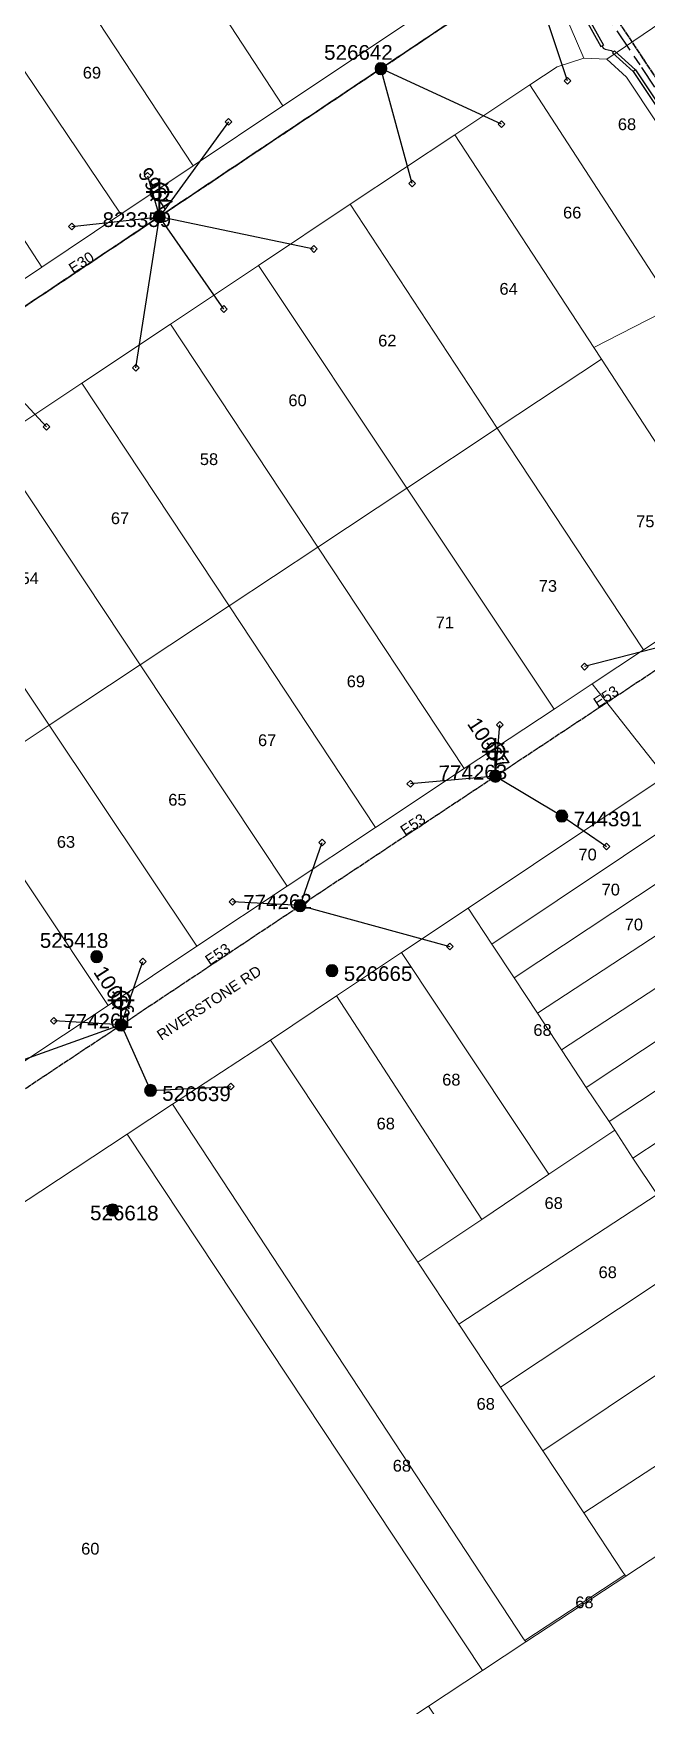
# Model space of a CAD drawing. Header units: metres. Extents: x 302064 to 304096, y 6268242 to 6271990.
# Drawn here: x 302520.4 to 302624.7, y 6270751.9 to 6271036.3 of the extents above; entities that cross this region are included whole.
import ezdxf
from ezdxf.enums import TextEntityAlignment as Align

# ---------------------------------------------------------------- set-up
doc = ezdxf.new("R2010")
doc.units = ezdxf.units.M
doc.linetypes.add('Cable Exist OH', pattern=[1, 1, 0])
doc.linetypes.add('Cable Exist UG', pattern=[8.2, 4, -1.2, 1.8, -1.2])
doc.layers.get('0').update_dxf_attribs({"color": 6})
for name, color, linetype in [('_User Miscellaneous12', 7, 'Continuous'), ('_User_LV_Exist', 7, 'Continuous'), ('Duct_SP_EXT', 7, 'Continuous'), ('Equip_SP_SL_EXT', 7, 'Continuous'), ('Mains_HV_EXT', 1, 'Continuous'), ('Mains_LV_EXT', 5, 'Continuous'), ('Mains_SL_EXT', 3, 'Continuous'), ('Services_SP_EXT', 7, 'Continuous'), ('SupportsOH_SP_TR_HV_LV_SL_EXT', 7, 'Continuous'), ('Trench_SP_EXT', 7, 'Continuous')]:
    doc.layers.add(name, color=color, linetype=linetype)
doc.layers.add('Cadastre Land Parcels_SP_EXT', color=7, linetype='Continuous', lineweight=5)
doc.layers.add('Cadastre Roads_SP_EXT', color=9, linetype='Continuous', lineweight=5)
doc.styles.add('iecARIAL', font='arial.ttf', dxfattribs={"height": 2})
doc.styles.add('POLE_LABEL', font='arial.ttf')
doc.styles.get("Standard").update_dxf_attribs({"font": 'arial.ttf'})

# ---------------------------------------------------------------- blocks, each defined once
blk = doc.blocks.new('SL_LANTERN_EXT')
at = {"lineweight": 40}
for p, q in [((0, 1.97), (0, 6.47)), ((-2.25, 4.22), (2.25, 4.22)), ((-1.46, 5.68), (-1.06, 5.28)), ((-1.46, 2.76), (-1.06, 3.16)), ((1.46, 5.68), (1.06, 5.28)), ((1.46, 2.76), (1.06, 3.16)), ((0, 0), (0, 2.72))]:
    blk.add_line(p, q, dxfattribs=at)
blk.add_circle((0, 4.22), 1.5, dxfattribs=at)
at = {"style": 'iecARIAL', "flags": 8}
blk.add_attdef('ASSET_NUM', (1.5, 1.5), '', height=2.5, dxfattribs=at)
for tag, p, height, flags in [('OPERATING_VOLTAGE', (0.98, -1.65), 0.2, 9), ('ORIENTATION', (0.98, -1.85), 0.2, 9), ('OWNED_BY', (0.98, -2.05), 0.2, 9), ('STATE', (0.98, -2.25), 0.2, 9), ('CONSTRUCTED_VOLTAGE', (0.98, -0.65), 0.2, 9), ('CONTROL_TYPE', (0.98, -0.85), 0.2, 9), ('LANTERN_PURPOSE', (0.98, -1.05), 0.2, 9), ('LANTERN_TYPE', (0.98, -1.25), 0.2, 9), ('NO_PHASES', (0.98, -1.45), 0.2, 9), ('USAGE', (0.98, -2.45), 0.2, 9), ('CEXIST', (0.98, -2.65), 0.2, 9), ('CNEW', (0.98, -2.85), 0.2, 9), ('LNUMBER', (2.18, -3.25), 2.5, 8), ('CNUMBER', (0.98, -3.05), 0.2, 9), ('CREMOVE', (0.98, -3.25), 0.2, 9), ('CREPLACE', (0.98, -3.45), 0.2, 9), ('LKINGHEIGHT', (0.98, -3.65), 0.2, 9), ('LBRACKET', (0.98, -3.85), 0.2, 9), ('LBRACKETVOCAB', (0.98, -4.05), 0.2, 9), ('LCATEGORY', (0.98, -4.25), 0.2, 9), ('LCHARGE1', (0.98, -4.45), 0.2, 9), ('LCHARGE1PERCENT', (0.98, -4.65), 0.2, 9), ('LCHARGE2', (0.98, -4.85), 0.2, 9), ('LCHARGE2PERCENT', (0.98, -5.05), 0.2, 9), ('LCHARGE3', (0.98, -5.25), 0.2, 9), ('LCHARGE3PERCENT', (0.98, -5.45), 0.2, 9), ('LEXIST', (0.98, -5.65), 0.2, 9), ('LLAMP', (0.98, -5.85), 0.2, 9), ('LLAMPVOCAB', (0.98, -6.05), 0.2, 9), ('LMAST', (0.98, -6.25), 0.2, 9), ('LMASTVOCAB', (0.98, -6.45), 0.2, 9), ('LNEW', (0.98, -6.65), 0.2, 9), ('LANTNUMBER', (0.98, -6.85), 0.2, 9), ('LOUTREACH', (0.98, -7.25), 0.2, 9), ('LOUTREACHVOCAB', (0.98, -7.45), 0.2, 9), ('LRATECODE', (0.98, -7.65), 0.2, 9), ('LREMOVE', (0.98, -7.85), 0.2, 9), ('LREPLACE', (0.98, -8.05), 0.2, 9), ('LTYPE', (0.98, -8.25), 0.2, 9), ('LTYPEVOCAB', (0.98, -8.45), 0.2, 9), ('LEGEND', (0.98, -8.65), 0.2, 9), ('STREETNAME', (0.98, -9.25), 0.2, 9), ('SUBURB', (0.98, -9.45), 0.2, 1), ('LOCATION', (0.98, -8.85), 0.2, 9), ('NOTES', (0.98, -9.05), 0.2, 9)]:
    blk.add_attdef(tag, p, '', height=height, dxfattribs=dict(flags=flags))
blk = doc.blocks.new('CCP_EXT')
blk.add_wipeout([(0, 0.57), (0.57, 0), (0, -0.57), (-0.57, 0)])
blk.add_lwpolyline([(-0.57, 0), (0, 0.57), (0.57, 0), (0, -0.57), (-0.57, 0)])
at = {"flags": 1}
blk.add_attdef('Z', (0, 0), '', height=0.2, dxfattribs=at)
at = {"flags": 9}
for tag, p in [('CCP_TYPE', (0, 0)), ('CONSTRUCTED_VOLTAGE', (0, -0.2)), ('OPERATING_VOLTAGE', (0, -0.6)), ('ORIENTATION', (0, -0.8)), ('OWNED_BY', (0, -1)), ('STATE', (0, -1.8)), ('NO_PHASES', (0, -0.4)), ('USAGE', (0, -1.2)), ('LEGEND', (0, -1.4)), ('LIFE_SUPPORT', (0, -1.6)), ('NOTES', (0, -2))]:
    blk.add_attdef(tag, text='', height=0.2, dxfattribs=at).set_placement(p, align=Align.MIDDLE_LEFT)
blk = doc.blocks.new('POLE_EXT')
blk.add_hatch(color=256).paths.add_polyline_path([(-1, 0, 1), (1, 0, 1)])
blk.add_lwpolyline([(-1, 0, 1), (1, 0, 1)], format="xyb", close=True)
for tag, height, flags, p in [('pNumber', 2.5, 8, (-17.84, 2.07)), ('OWNED_BY', 0.2, 9, (1.35, -0.4)), ('SPECIAL_USE', 0.2, 9, (1.35, -0.8)), ('STATE', 0.2, 9, (1.35, -1)), ('cLV', 0.2, 9, (1.35, -1.4)), ('hDepth', 0.2, 9, (1.35, -1.6)), ('hDia', 0.2, 9, (1.35, -1.8)), ('cHV', 0.2, 9, (1.35, -2)), ('PARENT', 0.2, 9, (1.35, -0.6)), ('USAGE', 0.2, 9, (1.35, -1.2)), ('LBRACKET', 0.2, 9, (1.35, -2.2)), ('LExisting', 0.2, 9, (1.35, -2.4)), ('LANTNUMBER', 0.2, 9, (1.35, -2.6)), ('LOther', 0.2, 9, (1.35, -2.8)), ('cLinedev', 0.2, 9, (1.35, -3.4)), ('pExisting', 0.2, 9, (1.35, -3.8)), ('pFooting', 0.2, 9, (1.35, -4.4)), ('pNew', 0.2, 9, (1.35, -4.6)), ('pRelocate', 0.2, 9, (1.35, -5)), ('pRemove', 0.2, 9, (1.35, -5.2)), ('pReplace', 0.2, 9, (1.35, -5.4)), ('pStay', 0.2, 9, (1.35, -5.6)), ('LRemove', 0.2, 9, (1.35, -3)), ('LEGEND', 0.2, 9, (1.35, -3.2)), ('LOCATION', 0.2, 9, (1.35, -3.6)), ('PFNUMBER', 0.2, 9, (1.35, -4)), ('NEWPFNUMBER', 0.2, 9, (1.35, -4.2)), ('pType', 0.2, 9, (1.35, -5.8)), ('cspan', 0.2, 9, (1.35, -6)), ('STREETNAME', 0.2, 9, (1.35, -6.2)), ('SUBURB', 0.2, 9, (1.35, -6.4)), ('OPERATED_BY', 0.2, 9, (1.36, -7.01)), ('NOTES', 0.2, 9, (1.35, -6.6)), ('MAINTAINED_BY', 0.2, 9, (1.36, -6.81))]:
    blk.add_attdef(tag, text='', height=height, dxfattribs=dict(flags=flags)).set_placement(p, align=Align.MIDDLE_LEFT)
at = {"style": 'POLE_LABEL'}
for tag, height, flags, p in [('ASSET_NUM', 2.5, 8, (2, 2)), ('STRUCTURE_PLANT_NUMBER', 0.2, 9, (1.35, 0.03)), ('STREET_CODE', 0.2, 9, (1.35, -0.2))]:
    blk.add_attdef(tag, text='', height=height, dxfattribs=dict(at, flags=flags)).set_placement(p, align=Align.MIDDLE_LEFT)
at = {"flags": 1}
blk.add_attdef('Z', (1.35, -7.33), '', height=0.2, dxfattribs=at)

msp = doc.modelspace()

# ---------------------------------------------------------------- linework, layer by layer
at = {"layer": '_User Miscellaneous12'}
for p, q in [((302607.0756, 6271051.7875), (302616.8912, 6271034.0587)), ((302607.4956, 6271052.02), (302617.3111, 6271034.2912)), ((302617.3111, 6271034.2912), (302617.1011, 6271034.175)), ((302616.8912, 6271034.0587), (302617.1011, 6271034.175)), ((302618.891, 6271032.973), (302619.0519, 6271033.1511)), ((302618.891, 6271032.973), (302622.3871, 6271029.8132)), ((302619.2128, 6271033.3291), (302619.0519, 6271033.1511)), ((302619.2128, 6271033.3291), (302622.7536, 6271030.1289)), ((302622.3871, 6271029.8132), (302622.5704, 6271029.971)), ((302622.3871, 6271029.8132), (302642.885, 6270998.9316)), ((302622.7536, 6271030.1289), (302622.5704, 6271029.971)), ((302622.7536, 6271030.1289), (302643.2851, 6270999.1968))]:
    msp.add_line(p, q, dxfattribs=at)
at = {"layer": '_User_LV_Exist', "linetype": 'Cable Exist OH'}
msp.add_lwpolyline([(302604.881, 6271047.317), (302579.5, 6271030.315)], dxfattribs=at)
at = {"layer": 'Cadastre Land Parcels_SP_EXT', "linetype": 'Continuous'}
for points in [[(302599.176, 6271061.714), (302595.674, 6271067.118), (302552.958, 6271039.073), (302562.823, 6271023.998), (302605.278, 6271052.299), (302599.176, 6271061.714)], [(302543.356, 6271053.678), (302537.898, 6271062.071), (302522.584, 6271051.835), (302547.589, 6271013.776), (302562.823, 6271023.998), (302552.958, 6271039.073), (302543.356, 6271053.678)], [(302547.589, 6271013.776), (302522.584, 6271051.835), (302509.843, 6271043.319), (302535.264, 6271005.534), (302547.589, 6271013.776)], [(302535.264, 6271005.534), (302509.843, 6271043.319), (302507.486, 6271041.742), (302497.04, 6271034.735), (302521.835, 6270996.572), (302535.264, 6271005.534)], [(302508.984, 6270988.007), (302521.835, 6270996.572), (302497.04, 6271034.735), (302492.354, 6271031.634), (302483.892, 6271025.998), (302508.984, 6270988.007)], [(302641.668, 6270998.125), (302621.272, 6271028.853), (302617.912, 6271031.89), (302614.007, 6271032.113), (302609.434, 6271030.625), (302604.812, 6271027.539), (302629.312, 6270989.841), (302641.668, 6270998.125)], [(302629.312, 6270989.841), (302604.812, 6271027.539), (302592.049, 6271019.075), (302615.663, 6270982.873), (302629.312, 6270989.841)], [(302616.977, 6270980.919), (302615.663, 6270982.873), (302592.049, 6271019.075), (302574.267, 6271007.243), (302599.284, 6270969.194), (302616.977, 6270980.919)], [(302583.888, 6270958.976), (302599.284, 6270969.194), (302574.267, 6271007.243), (302558.682, 6270996.844), (302583.888, 6270958.976)], [(302583.888, 6270958.976), (302558.682, 6270996.844), (302543.741, 6270986.86), (302568.775, 6270948.947), (302583.888, 6270958.976)], [(302654.268, 6270951.472), (302629.312, 6270989.841), (302615.663, 6270982.873), (302616.977, 6270980.919), (302641.637, 6270943.044), (302654.268, 6270951.472)], [(302568.775, 6270948.947), (302543.741, 6270986.86), (302528.659, 6270976.831), (302553.703, 6270938.944), (302568.775, 6270948.947)], [(302641.637, 6270943.044), (302616.977, 6270980.919), (302599.284, 6270969.194), (302624.15, 6270931.484), (302632.398, 6270936.937), (302641.637, 6270943.044)], [(302553.703, 6270938.944), (302528.659, 6270976.831), (302513.455, 6270966.742), (302538.569, 6270928.901), (302553.703, 6270938.944)], [(302624.15, 6270931.484), (302599.284, 6270969.194), (302583.888, 6270958.976), (302608.927, 6270921.359), (302615.419, 6270925.676), (302624.15, 6270931.484)], [(302538.569, 6270928.901), (302513.455, 6270966.742), (302497.865, 6270956.348), (302523.097, 6270918.632), (302538.569, 6270928.901)], [(302608.927, 6270921.359), (302583.888, 6270958.976), (302568.775, 6270948.947), (302593.654, 6270911.269), (302608.927, 6270921.359)], [(302509.622, 6270909.689), (302523.097, 6270918.632), (302497.865, 6270956.348), (302486.005, 6270948.46), (302484.285, 6270947.318), (302509.622, 6270909.689)], [(302593.654, 6270911.269), (302568.775, 6270948.947), (302553.703, 6270938.944), (302578.604, 6270901.275), (302593.654, 6270911.269)], [(302578.604, 6270901.275), (302553.703, 6270938.944), (302538.569, 6270928.901), (302563.533, 6270891.288), (302578.604, 6270901.275)], [(302563.533, 6270891.288), (302538.569, 6270928.901), (302523.097, 6270918.632), (302548.206, 6270881.099), (302563.533, 6270891.288)], [(302533.108, 6270871.001), (302548.206, 6270881.099), (302523.097, 6270918.632), (302509.622, 6270909.689), (302508.009, 6270908.619), (302533.108, 6270871.001)], [(302631.849, 6270903.783), (302627.799, 6270909.904), (302594.306, 6270887.548), (302598.356, 6270881.42), (302631.849, 6270903.783)], [(302533.108, 6270871.001), (302508.009, 6270908.619), (302492.762, 6270898.499), (302517.974, 6270860.912), (302533.108, 6270871.001)], [(302635.719, 6270897.912), (302631.849, 6270903.783), (302598.356, 6270881.42), (302602.136, 6270875.698), (302635.719, 6270897.912)], [(302639.798, 6270891.726), (302635.719, 6270897.912), (302602.136, 6270875.698), (302606.096, 6270869.703), (302639.798, 6270891.726)], [(302643.925, 6270885.479), (302639.798, 6270891.726), (302606.096, 6270869.703), (302610.216, 6270863.455), (302643.925, 6270885.479)], [(302619.244, 6270849.801), (302618.298, 6270851.276), (302614.375, 6270857.056), (302610.216, 6270863.455), (302606.096, 6270869.703), (302602.136, 6270875.698), (302598.356, 6270881.42), (302594.306, 6270887.548), (302583.01, 6270879.978), (302608.057, 6270842.291), (302619.244, 6270849.801)], [(302647.992, 6270879.338), (302643.925, 6270885.479), (302610.216, 6270863.455), (302614.375, 6270857.056), (302647.992, 6270879.338)], [(302608.057, 6270842.291), (302583.01, 6270879.978), (302571.958, 6270872.606), (302596.624, 6270834.616), (302608.057, 6270842.291)], [(302651.907, 6270873.435), (302647.992, 6270879.338), (302614.375, 6270857.056), (302618.298, 6270851.276), (302651.907, 6270873.435)], [(302585.761, 6270827.317), (302596.624, 6270834.616), (302571.958, 6270872.606), (302560.72, 6270865.089), (302585.761, 6270827.317)], [(302656.012, 6270867.217), (302651.907, 6270873.435), (302618.298, 6270851.276), (302619.244, 6270849.801), (302622.316, 6270845.025), (302656.012, 6270867.217)], [(302660.186, 6270860.878), (302656.012, 6270867.217), (302622.316, 6270845.025), (302626.455, 6270838.836), (302660.186, 6270860.878)], [(302620.942, 6270774.193), (302620.621, 6270774.641), (302613.97, 6270784.719), (302606.995, 6270795.253), (302599.824, 6270806.082), (302592.723, 6270816.805), (302585.761, 6270827.317), (302560.72, 6270865.089), (302544.061, 6270854.197), (302603.758, 6270763.307), (302603.962, 6270763.021), (302620.942, 6270774.193)], [(302603.962, 6270763.021), (302603.758, 6270763.307), (302544.061, 6270854.197), (302536.36, 6270849.122), (302596.752, 6270757.904), (302604.142, 6270762.782), (302603.962, 6270763.021)], [(302626.455, 6270838.836), (302622.316, 6270845.025), (302619.244, 6270849.801), (302608.057, 6270842.291), (302596.624, 6270834.616), (302585.761, 6270827.317), (302592.723, 6270816.805), (302626.455, 6270838.836)], [(302596.752, 6270757.904), (302536.36, 6270849.122), (302521.671, 6270839.439), (302510.552, 6270832.095), (302499.456, 6270824.77), (302488.402, 6270817.479), (302477.042, 6270809.951), (302502.126, 6270771.995), (302509.274, 6270761.214), (302523.322, 6270739.96), (302530.407, 6270729.246), (302536.791, 6270719.591), (302537.425, 6270718.609), (302571.016, 6270740.923), (302587.585, 6270751.842), (302596.752, 6270757.904)], [(302633.356, 6270828.378), (302630.124, 6270833.058), (302626.455, 6270838.836), (302592.723, 6270816.805), (302599.824, 6270806.082), (302633.356, 6270828.378)], [(302640.482, 6270817.631), (302638.425, 6270820.628), (302634.326, 6270826.683), (302633.356, 6270828.378), (302599.824, 6270806.082), (302606.995, 6270795.253), (302640.482, 6270817.631)], [(302642.234, 6270814.629), (302640.482, 6270817.631), (302606.995, 6270795.253), (302613.97, 6270784.719), (302647.677, 6270806.72), (302646.249, 6270808.611), (302642.234, 6270814.629)], [(302650.302, 6270802.35), (302647.677, 6270806.72), (302613.97, 6270784.719), (302620.621, 6270774.641), (302620.942, 6270774.193), (302621.106, 6270773.955), (302654.712, 6270796.07), (302650.302, 6270802.35)], [(302658.26, 6270790.444), (302654.712, 6270796.07), (302621.106, 6270773.955), (302604.142, 6270762.782), (302596.752, 6270757.904), (302587.585, 6270751.842), (302647.997, 6270660.429), (302715.031, 6270704.752), (302711.28, 6270710.504), (302707.029, 6270716.821), (302703.085, 6270722.827), (302698.941, 6270729.093), (302694.919, 6270735.082), (302690.858, 6270741.31), (302686.613, 6270747.688), (302682.862, 6270753.578), (302678.769, 6270759.699), (302674.595, 6270765.71), (302670.363, 6270772.067), (302666.627, 6270777.817), (302662.489, 6270784.144), (302658.26, 6270790.444)], [(302621.106, 6270773.955), (302620.942, 6270774.193), (302603.962, 6270763.021), (302604.142, 6270762.782), (302621.106, 6270773.955)]]:
    msp.add_lwpolyline(points, close=True, dxfattribs=at)
at = {"layer": 'Cadastre Roads_SP_EXT', "linetype": 'Continuous'}
msp.add_lwpolyline([(302639.123, 6271038.809), (302635.714, 6271043.999), (302625.687, 6271037.178), (302617.912, 6271031.89), (302621.272, 6271028.853), (302641.668, 6270998.125), (302662.902, 6270966.039), (302663.868, 6270962.657), (302671.577, 6270967.591), (302681.602, 6270974.004), (302673.979, 6270985.657), (302665.195, 6270999.096), (302656.256, 6271012.71), (302647.571, 6271025.963), (302639.123, 6271038.809)], close=True, dxfattribs=at)
at = {"layer": 'Duct_SP_EXT'}
for p, q in [((302607.0756, 6271051.7875), (302616.8912, 6271034.0587)), ((302607.4956, 6271052.02), (302617.3111, 6271034.2912)), ((302617.3111, 6271034.2912), (302617.1011, 6271034.175)), ((302616.8912, 6271034.0587), (302617.1011, 6271034.175)), ((302618.891, 6271032.973), (302619.0519, 6271033.1511)), ((302618.891, 6271032.973), (302622.3871, 6271029.8132)), ((302619.2128, 6271033.3291), (302619.0519, 6271033.1511)), ((302619.2128, 6271033.3291), (302622.7536, 6271030.1289)), ((302622.3871, 6271029.8132), (302622.5704, 6271029.971)), ((302622.3871, 6271029.8132), (302642.885, 6270998.9316)), ((302622.7536, 6271030.1289), (302622.5704, 6271029.971)), ((302622.7536, 6271030.1289), (302643.2851, 6270999.1968))]:
    msp.add_line(p, q, dxfattribs=at)
at = {"layer": 'Mains_LV_EXT', "linetype": 'Cable Exist OH'}
msp.add_lwpolyline([(302604.881, 6271047.317), (302579.5, 6271030.315)], dxfattribs=at)
at = {"layer": 'Services_SP_EXT'}
msp.add_lwpolyline([(302535.326, 6270867.68), (302540.333, 6270856.54)], dxfattribs=at)
at = {"layer": 'Trench_SP_EXT', "linetype": 'Cable Exist UG'}
msp.add_lwpolyline([(302617.1011, 6271034.1749), (302617.2914, 6271033.7945), (302617.6338, 6271033.6043), (302618.661, 6271033.414), (302619.0519, 6271033.1512)], dxfattribs=at)

# ---------------------------------------------------------------- block references
at = {"layer": 'Equip_SP_SL_EXT'}
ref = msp.add_blockref('SL_LANTERN_EXT', (302541.837, 6271005.126), dxfattribs=at)
ref.add_attrib('ASSET_NUM', '9964', dxfattribs={"layer": '0', "height": 2.5, "rotation": 302.799686, "style": 'iecARIAL'}).set_placement((302543.337, 6271006.626), align=Align.MIDDLE_RIGHT)
ref = msp.add_blockref('SL_LANTERN_EXT', (302598.957, 6270909.985), dxfattribs=at)
ref.add_attrib('ASSET_NUM', '10067', dxfattribs={"layer": '0', "height": 2.5, "rotation": 303.436939, "style": 'iecARIAL'}).set_placement((302600.457, 6270911.485), align=Align.MIDDLE_RIGHT)
ref = msp.add_blockref('SL_LANTERN_EXT', (302535.326, 6270867.68), dxfattribs=at)
ref.add_attrib('ASSET_NUM', '10066', dxfattribs={"layer": '0', "height": 2.5, "rotation": 302.648725, "style": 'iecARIAL'}).set_placement((302536.826, 6270869.18), align=Align.MIDDLE_RIGHT)
at = {"layer": 'SupportsOH_SP_TR_HV_LV_SL_EXT'}
ref = msp.add_blockref('POLE_EXT', (302579.5, 6271030.315), dxfattribs=at)
ref.add_attrib('ASSET_NUM', '526642', dxfattribs={"layer": '0', "height": 2.5, "style": 'POLE_LABEL'}).set_placement((302581.5, 6271031.065), align=Align.BOTTOM_RIGHT)
ref = msp.add_blockref('POLE_EXT', (302541.837, 6271005.126), dxfattribs=at)
ref.add_attrib('ASSET_NUM', '823359', dxfattribs={"layer": '0', "height": 2.5, "style": 'POLE_LABEL'}).set_placement((302543.837, 6271005.876), align=Align.TOP_RIGHT)
ref = msp.add_blockref('POLE_EXT', (302598.957, 6270909.985), dxfattribs=at)
ref.add_attrib('ASSET_NUM', '774263', dxfattribs={"layer": '0', "height": 2.5, "rotation": 1, "style": 'POLE_LABEL'}).set_placement((302600.957, 6270910.735), align=Align.MIDDLE_RIGHT)
ref = msp.add_blockref('POLE_EXT', (302610.2467, 6270903.213), dxfattribs=at)
ref.add_attrib('ASSET_NUM', '744391', dxfattribs={"layer": '0', "height": 2.5, "style": 'POLE_LABEL'}).set_placement((302612.2467, 6270903.963), align=Align.TOP_LEFT)
ref = msp.add_blockref('POLE_EXT', (302531.174, 6270879.297), dxfattribs=at)
ref.add_attrib('ASSET_NUM', '525418', dxfattribs={"layer": '0', "height": 2.5, "style": 'POLE_LABEL'}).set_placement((302533.174, 6270880.047), align=Align.BOTTOM_RIGHT)
ref = msp.add_blockref('POLE_EXT', (302571.187, 6270876.909), dxfattribs=at)
ref.add_attrib('ASSET_NUM', '526665', dxfattribs={"layer": '0', "height": 2.5, "style": 'POLE_LABEL'}).set_placement((302573.187, 6270877.659), align=Align.TOP_LEFT)
ref = msp.add_blockref('POLE_EXT', (302533.887, 6270836.199), dxfattribs=dict(at, rotation=359.9081630505519))
ref.add_attrib('ASSET_NUM', '526618', dxfattribs={"layer": '0', "height": 2.5, "rotation": 359.844712, "style": 'POLE_LABEL'}).set_placement((302535.887, 6270836.949), align=Align.TOP_CENTER)

# ---------------------------------------------------------------- texts
at = {"layer": 'Cadastre Land Parcels_SP_EXT'}
for s, p in [('69', (302528.82, 6271028.616)), ('68', (302619.7739, 6271019.8551)), ('66', (302610.459, 6271004.832)), ('64', (302599.648, 6270991.8608)), ('62', (302579.0302, 6270983.0642)), ('60', (302563.7715, 6270972.9067)), ('58', (302548.7195, 6270962.8955)), ('67', (302533.5965, 6270952.8545)), ('75', (302622.8892, 6270952.3156)), ('54', (302518.2465, 6270942.6558)), ('73', (302606.3336, 6270941.3378)), ('71', (302588.811, 6270935.1378)), ('69', (302573.684, 6270925.1088)), ('67', (302558.6023, 6270915.102)), ('65', (302543.3513, 6270904.98)), ('63', (302524.4084, 6270897.808)), ('70', (302613.0775, 6270895.6637)), ('70', (302617.015, 6270889.7033)), ('70', (302620.9372, 6270883.7597)), ('68', (302605.4094, 6270865.8226)), ('68', (302589.9123, 6270857.3728)), ('68', (302578.7658, 6270849.907)), ('68', (302607.3114, 6270836.3844)), ('68', (302616.4964, 6270824.6318)), ('68', (302595.7579, 6270802.2385)), ('68', (302581.5058, 6270791.7222)), ('60', (302528.5454, 6270777.6094)), ('68', (302612.538, 6270768.4877))]:
    msp.add_text(s, height=2, dxfattribs=at).set_placement(p)
at = {"layer": 'Cadastre Roads_SP_EXT'}
msp.add_text('RIVERSTONE RD', height=1.8, rotation=33.577412, dxfattribs=at).set_placement((302542.1676, 6270864.9648))
at = {"layer": 'Mains_LV_EXT'}
for s, rotation, p in [('E30', 32.614122, (302527.169, 6270995.384)), ('E53', 33.524397, (302616.3856, 6270921.5314)), ('E53', 33.546899, (302583.5644, 6270899.7787)), ('E53', 33.695288, (302550.386, 6270877.722))]:
    msp.add_text(s, height=1.8, rotation=rotation, dxfattribs=at).set_placement(p)

# ---------------------------------------------------------------- next in the draw order: block references
at = {"layer": 'Services_SP_EXT'}
for p in [(302611.2393, 6271028.227), (302553.5702, 6271021.2822), (302599.9959, 6271020.8618), (302539.8453, 6271012.0757), (302584.7955, 6271010.765), (302526.972, 6271003.4802), (302568.101, 6270999.6352), (302552.808, 6270989.4298), (302537.8279, 6270979.4431), (302522.6562, 6270969.3686), (302614.1303, 6270928.6099), (302599.6999, 6270918.7388), (302584.5003, 6270908.6757), (302569.498, 6270898.7175), (302617.857, 6270898.0396), (302554.2823, 6270888.6237), (302591.2172, 6270881.0367), (302539.025, 6270878.4456), (302523.9213, 6270868.3631), (302553.9822, 6270857.2159)]:
    msp.add_blockref('CCP_EXT', p, dxfattribs=at)

# ---------------------------------------------------------------- next in the draw order: block references
for p in [(302611.2393, 6271028.227), (302553.5702, 6271021.2822), (302599.9959, 6271020.8618), (302539.8453, 6271012.0757), (302584.7955, 6271010.765), (302526.972, 6271003.4802), (302568.101, 6270999.6352), (302552.808, 6270989.4298), (302537.8279, 6270979.4431), (302522.6562, 6270969.3686), (302614.1303, 6270928.6099), (302599.6999, 6270918.7388), (302584.5003, 6270908.6757), (302569.498, 6270898.7175), (302617.857, 6270898.0396), (302554.2823, 6270888.6237), (302591.2172, 6270881.0367), (302539.025, 6270878.4456), (302523.9213, 6270868.3631), (302553.9822, 6270857.2159)]:
    msp.add_blockref('CCP_EXT', p, dxfattribs=at)

# ---------------------------------------------------------------- next in the draw order: linework, layer by layer
at = {"layer": '_User_LV_Exist', "linetype": 'Cable Exist OH'}
for points in [[(302605.905, 6271059.408), (302646.413, 6270998.211)], [(302579.5, 6271030.315), (302541.837, 6271005.126)], [(302541.837, 6271005.126), (302509.479, 6270983.541)], [(302598.957, 6270909.985), (302635.4413, 6270934.1558)], [(302565.746, 6270887.9639), (302598.957, 6270909.985)], [(302535.326, 6270867.68), (302565.746, 6270887.9639)], [(302495.3399, 6270841.14), (302535.326, 6270867.68)]]:
    msp.add_lwpolyline(points, dxfattribs=at)
at = {"layer": 'Cadastre Roads_SP_EXT', "linetype": 'Continuous'}
for points in [[(302605.278, 6271052.299), (302562.823, 6271023.998), (302547.589, 6271013.776), (302535.264, 6271005.534), (302521.835, 6270996.572), (302508.984, 6270988.007)], [(302513.455, 6270966.742), (302528.659, 6270976.831), (302543.741, 6270986.86), (302558.682, 6270996.844), (302574.267, 6271007.243), (302592.049, 6271019.075), (302604.812, 6271027.539), (302609.434, 6271030.625), (302614.007, 6271032.113), (302614.007, 6271032.113), (302609.512, 6271042.508)], [(302510.552, 6270832.095), (302521.671, 6270839.439), (302536.36, 6270849.122), (302544.061, 6270854.197), (302560.72, 6270865.089), (302571.958, 6270872.606), (302583.01, 6270879.978), (302594.306, 6270887.548), (302627.799, 6270909.904), (302627.799, 6270909.904), (302622.05, 6270917.229), (302615.419, 6270925.676), (302608.927, 6270921.359), (302593.654, 6270911.269), (302578.604, 6270901.275), (302563.533, 6270891.288), (302548.206, 6270881.099), (302533.108, 6270871.001), (302517.974, 6270860.912)]]:
    msp.add_lwpolyline(points, dxfattribs=at)
at = {"layer": 'Mains_HV_EXT', "linetype": 'Cable Exist UG'}
msp.add_lwpolyline([(302520.5459, 6271186.9194), (302524.3744, 6271180.9701), (302534.4967, 6271165.5672), (302535.5459, 6271163.9725), (302546.8555, 6271146.799), (302561.5471, 6271125.0872), (302561.5471, 6271125.0872), (302566.8581, 6271116.9491), (302578.7187, 6271098.6929), (302588.5148, 6271083.6566), (302598.191, 6271068.7503), (302601.2912, 6271063.9663), (302623.7716, 6271030.5121), (302623.7716, 6271030.5121), (302644.1686, 6270999.7825), (302663.3346, 6270970.8214), (302668.1634, 6270963.5316), (302679.9288, 6270971.0817), (302686.8368, 6270970.7462), (302686.8368, 6270970.7462), (302727.4645, 6270997.4457), (302748.5908, 6271011.2803), (302767.8236, 6271023.8544), (302769.8505, 6271024.0543)], dxfattribs=at)
at = {"layer": 'Mains_HV_EXT', "linetype": 'Cable Exist OH'}
msp.add_lwpolyline([(302561.818, 6271126.51), (302581.016, 6271097.007), (302605.8834, 6271059.4268), (302646.413, 6270998.2111)], dxfattribs=at)
at = {"layer": 'Mains_LV_EXT', "linetype": 'Cable Exist OH'}
for points in [[(302605.905, 6271059.408), (302646.413, 6270998.211)], [(302579.5, 6271030.315), (302541.837, 6271005.126)], [(302541.837, 6271005.126), (302509.479, 6270983.541)], [(302598.957, 6270909.985), (302635.4413, 6270934.1558)], [(302565.746, 6270887.9639), (302598.957, 6270909.985)], [(302535.326, 6270867.68), (302565.746, 6270887.9639)], [(302495.3399, 6270841.14), (302535.326, 6270867.68)]]:
    msp.add_lwpolyline(points, dxfattribs=at)
at = {"layer": 'Mains_SL_EXT', "linetype": 'Cable Exist OH'}
for points in [[(302541.837, 6271005.126), (302579.5, 6271030.315), (302604.881, 6271047.317)], [(302466.2738, 6270954.7179), (302509.479, 6270983.541), (302541.837, 6271005.126)]]:
    msp.add_lwpolyline(points, dxfattribs=at)
at = {"layer": 'Services_SP_EXT'}
for points in [[(302611.2393, 6271028.227), (302604.881, 6271047.317)], [(302584.7955, 6271010.765), (302579.5, 6271030.315)], [(302599.9959, 6271020.8618), (302579.5, 6271030.315)], [(302553.5702, 6271021.2822), (302541.837, 6271005.126)], [(302539.8453, 6271012.0758), (302541.837, 6271005.126)], [(302526.972, 6271003.4802), (302541.837, 6271005.126)], [(302537.828, 6270979.4432), (302541.837, 6271005.126)], [(302568.101, 6270999.6351), (302541.837, 6271005.126)], [(302552.8081, 6270989.4299), (302541.837, 6271005.126)], [(302522.6562, 6270969.3686), (302509.479, 6270983.541)], [(302635.4414, 6270934.1558), (302614.1303, 6270928.6099)], [(302598.957, 6270909.985), (302599.6999, 6270918.7388)], [(302598.957, 6270909.985), (302584.5002, 6270908.6757)], [(302598.957, 6270909.985), (302610.2468, 6270903.213), (302617.857, 6270898.0396)], [(302565.7459, 6270887.964), (302569.4981, 6270898.7175)], [(302565.7459, 6270887.964), (302554.2822, 6270888.6237)], [(302565.7459, 6270887.964), (302591.2172, 6270881.0368)], [(302535.326, 6270867.68), (302539.025, 6270878.4455)], [(302535.326, 6270867.6799), (302508.442, 6270858.0635)], [(302535.326, 6270867.68), (302523.9213, 6270868.3631)], [(302540.333, 6270856.54), (302553.9822, 6270857.216)]]:
    msp.add_lwpolyline(points, dxfattribs=at)

# ---------------------------------------------------------------- next in the draw order: block references
at = {"layer": 'SupportsOH_SP_TR_HV_LV_SL_EXT'}
ref = msp.add_blockref('POLE_EXT', (302565.746, 6270887.964), dxfattribs=at)
ref.add_attrib('ASSET_NUM', '774262', dxfattribs={"layer": '0', "height": 2.5, "rotation": 1, "style": 'POLE_LABEL'}).set_placement((302567.746, 6270888.714), align=Align.MIDDLE_RIGHT)
ref = msp.add_blockref('POLE_EXT', (302535.326, 6270867.68), dxfattribs=at)
ref.add_attrib('ASSET_NUM', '774261', dxfattribs={"layer": '0', "height": 2.5, "rotation": 1, "style": 'POLE_LABEL'}).set_placement((302537.326, 6270868.43), align=Align.MIDDLE_RIGHT)
ref = msp.add_blockref('POLE_EXT', (302540.333, 6270856.54), dxfattribs=dict(at, rotation=0.0631253977143305))
ref.add_attrib('ASSET_NUM', '526639', dxfattribs={"layer": '0', "height": 2.5, "rotation": 359.505688, "style": 'POLE_LABEL'}).set_placement((302542.333, 6270857.29), align=Align.TOP_LEFT)

doc.saveas('drawing.dxf')
